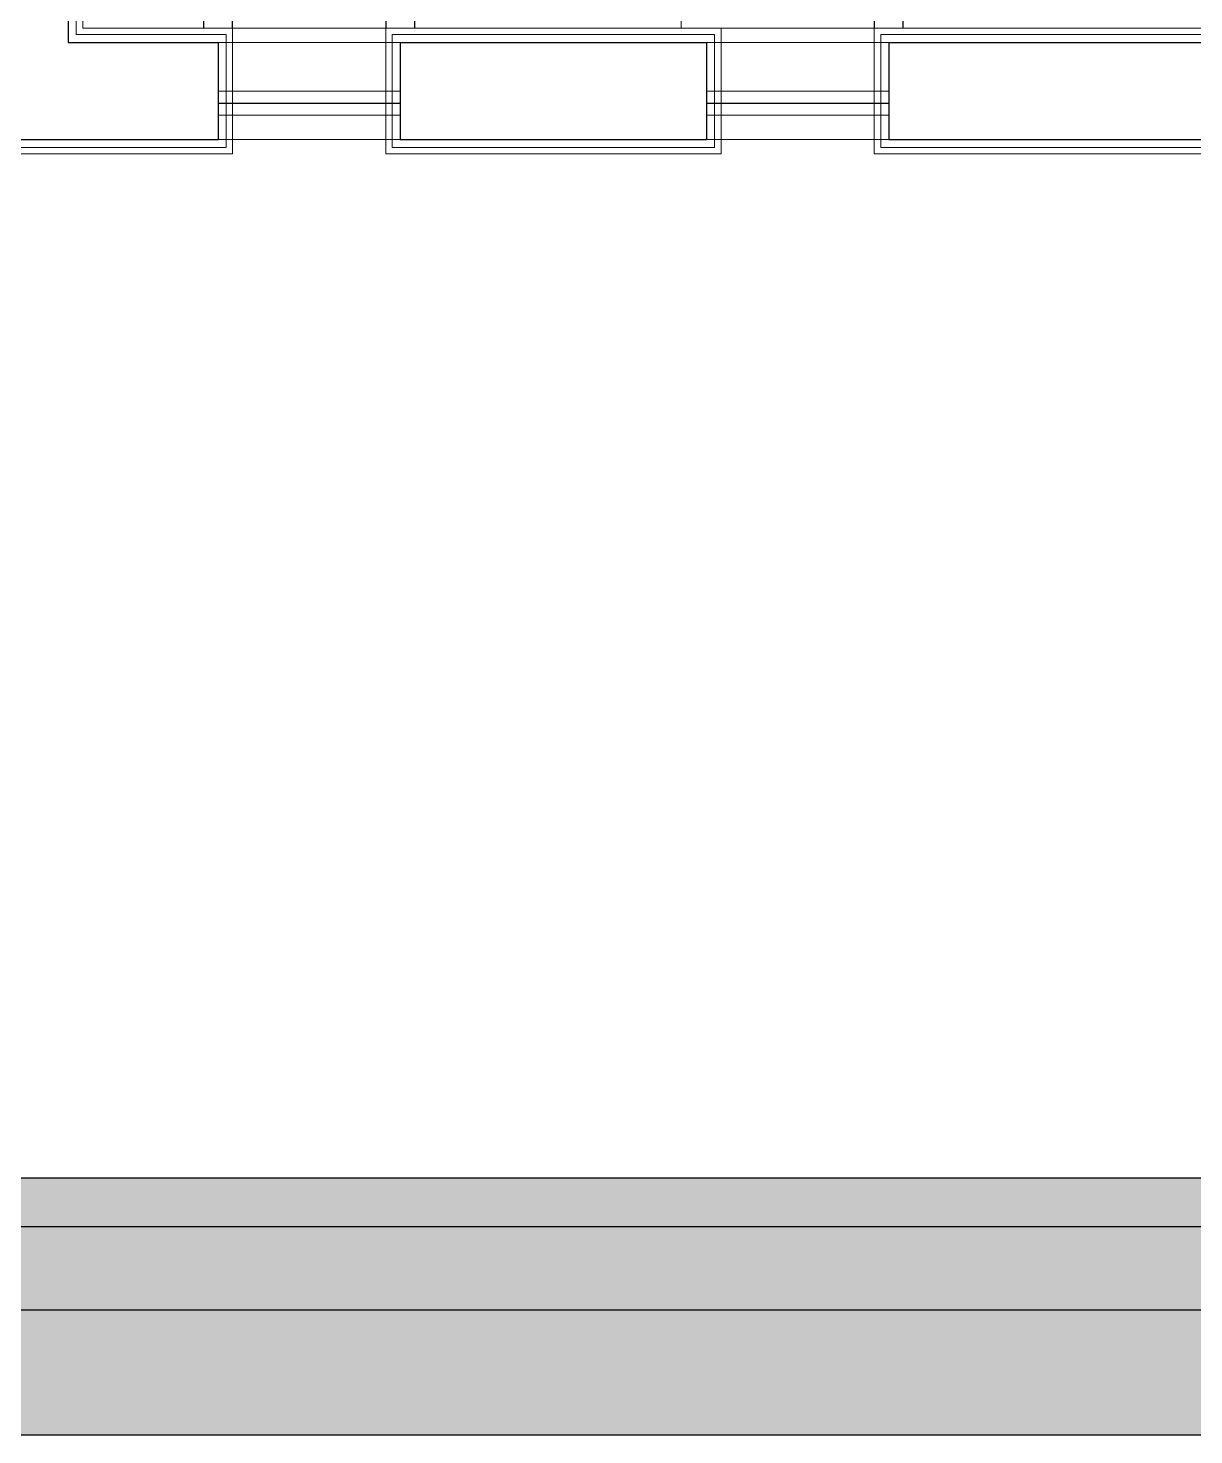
# Model space of a CAD drawing. Header units: millimetres. Extents: x 4346 to 24970, y -10214 to -5839.
# Drawn here: x 14602 to 15325, y -10214 to -9342 of the extents above; entities that cross this region are included whole.
import ezdxf

# ---------------------------------------------------------------- set-up
doc = ezdxf.new("R2010")
doc.units = ezdxf.units.MM
doc.linetypes.add('DOT2', pattern=[0.125, 0, -0.125])
doc.layers.add('a_mermer', color=143, linetype='Continuous', lineweight=0, transparency=0.2)
for name, color, linetype, lineweight in [('Duvar', 7, 'Continuous', 30), ('duvar mevcut', 55, 'Continuous', 30), ('TEFRIS', 11, 'Continuous', 15), ('WL - ALÇIPAN KAPLAMA', 30, 'Continuous', 15)]:
    doc.layers.add(name, color=color, linetype=linetype, lineweight=lineweight)
doc.layers.add('mermer', color=143, linetype='Continuous')
doc.layers.add('Ust_Dot', color=8, linetype='DOT2')

# ---------------------------------------------------------------- blocks, each defined once
blk = doc.blocks.new('ark panel')
at = {"layer": 'mermer', "elevation": 0}
for points in [[(-1845.5, -1006), (-1845.5, -1001), (-1863.5, -1001), (-1863.5, -1006)], [(-1732.5, -1006), (-1732.5, -1001), (-1750.5, -1001), (-1750.5, -1006)], [(-1429.5, -1006), (-1429.5, -1001), (-1447.5, -1001), (-1447.5, -1006)]]:
    blk.add_lwpolyline(points, dxfattribs=at)

msp = doc.modelspace()

# ---------------------------------------------------------------- hatches: boundary and pattern name
at = {"layer": 'Duvar'}
h = msp.add_hatch(color=256, dxfattribs=at)
h.dxf.hatch_style = 1
h.paths.add_polyline_path([(11668.18, -10136.77), (17499.18, -10136.77), (17499.18, -6058.85), (11668.18, -6058.85)], flags=16)
h.paths.add_polyline_path([(11590.62, -10214.33), (17576.74, -10214.33), (17576.74, -5981.29), (11590.62, -5981.29)])
at = {"layer": 'Duvar', "true_color": 0x636466}
h = msp.add_hatch(color=251, dxfattribs=at)
h.dxf.hatch_style = 1
h.paths.add_polyline_path([(11719.89, -10085.06), (17447.47, -10085.06), (17447.47, -6110.56), (11719.89, -6110.56)], flags=16)
h.paths.add_polyline_path([(11668.18, -10136.77), (17499.18, -10136.77), (17499.18, -6058.85), (11668.18, -6058.85)])
at = {"layer": 'Duvar'}
h = msp.add_hatch(color=256, dxfattribs=at)
h.dxf.hatch_style = 1
h.paths.add_polyline_path([(11750.06, -10054.89), (17417.3, -10054.89), (17417.3, -6140.73), (11750.06, -6140.73)], flags=16)
h.paths.add_polyline_path([(11719.89, -10085.06), (17447.47, -10085.06), (17447.47, -6110.56), (11719.89, -6110.56)])

# ---------------------------------------------------------------- linework, layer by layer
at = {"color": 5, "lineweight": 0}
for p, q in [((14719.72, -9350.78), (14832.72, -9350.78)), ((15022.72, -9350.78), (15135.72, -9350.78)), ((14719.72, -9380.78), (14832.72, -9380.78)), ((15022.72, -9380.78), (15135.72, -9380.78)), ((14719.72, -9395.78), (14832.72, -9395.78)), ((15022.72, -9395.78), (15135.72, -9395.78)), ((14719.72, -9410.78), (14832.72, -9410.78)), ((15022.72, -9410.78), (15135.72, -9410.78))]:
    msp.add_line(p, q, dxfattribs=at)
at = {"color": 5, "lineweight": 30}
for p, q in [((14719.72, -9388.28), (14832.72, -9388.28)), ((15022.72, -9388.28), (15135.72, -9388.28))]:
    msp.add_line(p, q, dxfattribs=at)
at = {"layer": 'a_mermer'}
msp.add_lwpolyline([(14635.72, -7705.78), (16662.72, -7705.78), (16662.72, -9341.78), (14635.72, -9341.78)], close=True, dxfattribs=at)
msp.add_lwpolyline([(14635.72, -7705.78), (16662.72, -7705.78), (16662.72, -9341.78), (14635.72, -9341.78)], close=True, dxfattribs=at)
at = {"layer": 'Duvar'}
for points in [[(11590.62, -10214.33), (17576.74, -10214.33), (17576.74, -5981.29), (11590.62, -5981.29)], [(11668.18, -10136.77), (17499.18, -10136.77), (17499.18, -6058.85), (11668.18, -6058.85)], [(11719.89, -10085.06), (17447.47, -10085.06), (17447.47, -6110.56), (11719.89, -6110.56)], [(11750.06, -10054.89), (17417.3, -10054.89), (17417.3, -6140.73), (11750.06, -6140.73)]]:
    msp.add_lwpolyline(points, close=True, dxfattribs=at)
at = {"layer": 'duvar mevcut', "lineweight": 30}
for points in [[(14626.72, -8278.78), (14626.72, -9350.78)], [(14626.72, -9350.78), (14719.72, -9350.78)], [(14719.72, -9350.78), (14719.72, -9410.78)], [(14832.72, -9350.78), (15022.72, -9350.78)], [(14832.72, -9350.78), (14832.72, -9410.78)], [(15022.72, -9350.78), (15022.72, -9410.78)], [(15135.72, -9350.78), (15340.72, -9350.78)], [(15135.72, -9350.78), (15135.72, -9410.78)], [(14566.72, -9410.78), (14719.72, -9410.78)], [(14832.72, -9410.78), (15022.72, -9410.78)], [(15135.72, -9410.78), (15340.72, -9410.78)]]:
    msp.add_lwpolyline(points, dxfattribs=at)
at = {"layer": 'TEFRIS'}
msp.add_line((15007.05, -9301.78), (15007.05, -9341.78), dxfattribs=at)
at = {"layer": 'WL - ALÇIPAN KAPLAMA'}
for points in [[(14631.72, -8252.78), (14631.72, -8278.78), (14631.72, -9345.78), (14724.72, -9345.78), (14724.72, -9415.78), (14561.72, -9415.78), (14561.72, -9365.78), (14363.72, -9365.78)], [(14635.72, -8252.78), (14635.72, -8278.78), (14635.72, -9341.78), (14728.72, -9341.78), (14728.72, -9419.78), (14557.72, -9419.78), (14557.72, -9369.78), (14363.72, -9369.78)]]:
    msp.add_lwpolyline(points, dxfattribs=at)
for points in [[(15031.72, -9419.78), (14823.72, -9419.78), (14823.72, -9341.78), (15031.72, -9341.78)], [(15349.72, -9419.78), (15126.72, -9419.78), (15126.72, -9341.78), (15349.72, -9341.78)], [(15027.72, -9415.78), (14827.72, -9415.78), (14827.72, -9345.78), (15027.72, -9345.78)], [(15345.72, -9415.78), (15130.72, -9415.78), (15130.72, -9345.78), (15345.72, -9345.78)]]:
    msp.add_lwpolyline(points, close=True, dxfattribs=at)

# ---------------------------------------------------------------- block references
at = {"layer": 'Ust_Dot'}
msp.add_blockref('ark panel', (16574.22, -8335.78, 0), dxfattribs=at)

doc.saveas('drawing.dxf')
